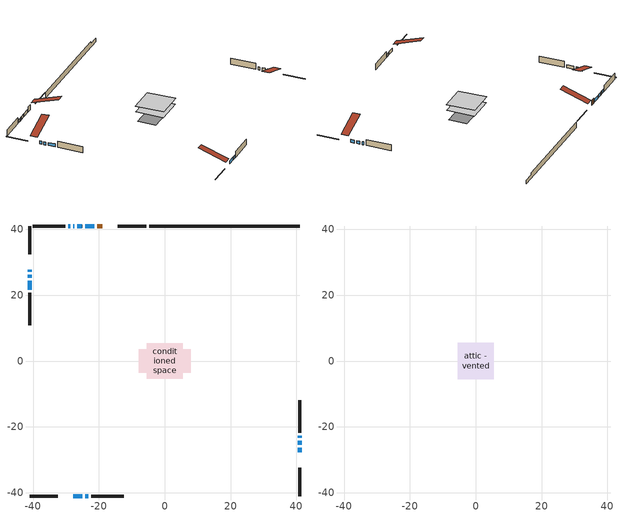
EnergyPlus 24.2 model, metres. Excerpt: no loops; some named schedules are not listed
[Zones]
conditioned space
 floor adiabatic (AdiabaticFloorConstruction): -5.39,-5.39 -5.39,5.39 5.39,5.39 5.39,-5.39 z0.61
 floor foundation (Slab1 construction): -7.91,-3.52 -7.91,3.52 7.91,3.52 7.91,-3.52 z-1.62
 wall outside (RimJoist1 construction): -5.66,40.99 -14.23,40.99 / -40.99,-40.99 -32.42,-40.99 / -40.99,40.99 -40.99,32.42 / 40.99,-40.99 40.99,-32.42 z0.61:0.91
 wall outside (AdiabaticWallConstruction 1): -18.91,40.99 -20.53,40.99 z0.61:2.64
 wall outside (AdiabaticWallConstruction): 40.99,-27.74 40.99,-26.37 / -40.99,27.74 -40.99,27.06 / -27.74,-40.99 -25,-40.99 / 40.99,-25.44 40.99,-24.26 / -40.99,26.13 -40.99,25.34 / -24.08,-40.99 -23.28,-40.99 / 40.99,-23.33 40.99,-22.65 / -21.46,40.99 -24.2,40.99 / -25.13,40.99 -26.5,40.99 / -27.43,40.99 -27.74,40.99 / -28.66,40.99 -29.27,40.99 / -40.99,24.41 -40.99,21.67 z0.61:1.83
 wall outside (Wall1 construction): -30.2,40.99 -40.06,40.99 / -22.36,-40.99 -12.49,-40.99 / -40.99,20.74 -40.99,10.87 / 40.99,-21.72 40.99,-11.85 z0.61:3.05
 wall foundation (FoundationWall1 construction): -4.73,40.99,-1.62 -4.73,40.99,0.61 36.42,40.99,0.61 36.42,40.99,-0.13 40.99,40.99,-0.13 40.99,40.99,-1.62
 window (WindowConstruction): 40.99,-27.74 40.99,-26.37 z0.61:1.83
 window (WindowConstruction 7): -40.99,27.74 -40.99,27.06 z0.61:1.83
 window (WindowConstruction 8): -27.74,-40.99 -25,-40.99 z0.61:1.83
 window (WindowConstruction 9): 40.99,-25.44 40.99,-24.26 z0.61:1.83
 window (WindowConstruction 10): -40.99,26.13 -40.99,25.34 z0.61:1.83
 window (WindowConstruction 11): -24.07,-40.99 -23.28,-40.99 z0.61:1.83
 window (WindowConstruction 1): 40.99,-23.33 40.99,-22.65 z0.61:1.83
 window (WindowConstruction 2): -21.46,40.99 -24.2,40.99 z0.61:1.83
 window (WindowConstruction 3): -25.13,40.99 -26.5,40.99 z0.61:1.83
 window (WindowConstruction 4): -27.43,40.99 -27.73,40.99 z0.61:1.83
 window (WindowConstruction 5): -28.66,40.99 -29.27,40.99 z0.61:1.83
 window (WindowConstruction 6): -40.99,24.41 -40.99,21.67 z0.61:1.83
 door (Door): -18.91,40.99 -20.53,40.99 z0.61:2.64
 ceiling adiabatic (AdiabaticFloorConstruction): 5.39,-5.39 5.39,5.39 -5.39,5.39 -5.39,-5.39 z0.61
attic - vented
 floor to conditioned space (Floor1 construction Reversed): -5.5,-5.5 -5.5,5.5 5.5,5.5 5.5,-5.5 z3.05
 roof outside (Roof1 construction): -17.98,40.99,3.05 -17.98,30.29,6.62 -15.16,30.29,6.62 -15.16,40.99,3.05; -28.67,-40.99,3.05 -28.67,-30.29,6.62 -31.49,-30.29,6.62 -31.49,-40.99,3.05; -40.99,28.67,3.05 -30.29,28.67,6.62 -30.29,31.49,6.62 -40.99,31.49,3.05; 40.99,-28.67,3.05 30.29,-28.67,6.62 30.29,-31.49,6.62 40.99,-31.49,3.05
[Building]
Building 1: Terrain=Suburbs
[Site:Location]
Regina Intl AP_SK: Latitude {deg}=50.43; Longitude {deg}=-104.67; Time Zone {hr}=-6; Elevation {m}=578; Keep Site Location Information=Yes
[Site:GroundTemperature:Shallow]
-2.28208, -4.75844, -4.95676, -3.7816, 0.936024, 5.63167, 9.70254, 12.2813, 12.5004, 10.403, 6.43594, 1.88434
[Site:WaterMainsTemperature]
Calculation Method=Schedule; Temperature Schedule=mains temperature schedule
[Material] Roughness=Rough; Thermal Absorptance=0.9
Name | Thickness {m} | Conductivity {W/m-K} | Density {kg/m3} | Specific Heat {J/kg-K} | Solar Absorptance | Visible Absorptance
asphalt or fiberglass shingles | 0.00635 | 0.162714 | 1121.4 | 1465.45 | 0.84 | 0.84
ceiling loosefill ins | 0.254 | 0.0480833 | 16.02 | 1046.75 | 0.7 | 0.7
ceiling stud and cavity | 0.1397 | 0.215005 | 65.682 | 1177.47 | 0.7 | 0.7
concrete 4.0 in. | 0.1016 | 1.803125 | 2242.8 | 837.4 | 0.7 | 0.7
concrete 8.0 in. | 0.2032 | 1.803125 | 2242.8 | 837.4 | 0.7 | 0.7
door material | 0.04445 | 0.0451087 | 512.64 | 1214.23 | 0.7 | 0.7
exterior vertical ins | 0.0166018 | 0.029427 | 32.04 | 1214.23 | 0.7 | 0.7
floor covering | 0.0127 | 0.0433444 | 54.468 | 1339.84 | 0.6 | 0.6
floor rigid ins; wall rigid ins | 0.512978 | 0.029427 | 32.04 | 1214.23 | 0.7 | 0.7
floor stud and cavity | 0.1397 | 1.75129 | 37.0049 | 1207.88 | 0.7 | 0.7
furniture material conditioned space 1 | 0.1524 | 0.115458 | 640.8 | 1214.23 | 0.6 | 0.6
gypsum board | 0.0127 | 0.160291 | 801 | 837.4 | 0.6 | 0.6
gypsum board 1 | 0.0127 | 0.160291 | 801 | 837.4 | 0.7 | 0.7
osb sheathing 0.5 in. | 0.0127 | 0.115458 | 512.64 | 1214.23 | 0.7 | 0.7
osb sheathing 0.75 in. | 0.01905 | 0.115458 | 512.64 | 1214.23 | 0.7 | 0.7
rim joist stud and cavity | 0.0508 | 0.271007 | 50.32683 | 1063.81 | 0.6 | 0.6
wall stud and cavity | 0.1397 | 0.114486 | 139.0536 | 1170.24 | 0.7 | 0.7
wall stud and cavity 1 | 0.0889 | 0.380278 | 52.3479 | 1209.89 | 0.7 | 0.7
wall stud and cavity 2 | 0.0889 | 0.391764 | 83.0341 | 1211.67 | 0.7 | 0.7
wood siding | 0.0254 | 0.102417 | 544.68 | 1172.36 | 0 | 0
wood siding 1; wood siding 2; wood siding 3 | 0.0254 | 0.102417 | 544.68 | 1172.36 | 0.7 | 0.7
[WindowMaterial:SimpleGlazingSystem]
Name | U-Factor {W/m2-K} | Solar Heat Gain Coefficient
WindowMaterial | 1.728951 | 0.56
WindowMaterial 1 | 1.780053 | 0.54
WindowMaterial 2 | 2.915653 | 0.67
WindowMaterial 3 | 1.27301 | 0.51
WindowMaterial 4 | 2.8867 | 0.53
WindowMaterial 5 | 1.37862 | 0.47
WindowMaterial 6 | 1.34625 | 0.49
WindowMaterial 7 | 2.75383 | 0.59
[Construction]
AdiabaticFloorConstruction: floor stud and cavity, floor rigid ins, osb sheathing 0.75 in., floor covering
AdiabaticWallConstruction: wood siding 2, wall rigid ins, wall stud and cavity 1, gypsum board
AdiabaticWallConstruction 1: wood siding 3, wall rigid ins, wall stud and cavity 1, gypsum board
Door: door material
Floor1 construction Reversed: gypsum board, ceiling stud and cavity, ceiling loosefill ins
FoundationWall1 construction: concrete 8.0 in., gypsum board 1
furniture construction conditioned space 1: furniture material conditioned space 1
PartitionWallConstruction: gypsum board, wall stud and cavity 2, gypsum board
RimJoist1 construction: wood siding 1, rim joist stud and cavity
Roof1 construction: asphalt or fiberglass shingles
Slab1 construction: concrete 4.0 in.
Wall1 construction: wood siding, osb sheathing 0.5 in., wall stud and cavity, gypsum board
WindowConstruction; WindowConstruction 8: WindowMaterial
WindowConstruction 1: WindowMaterial 1
WindowConstruction 10; WindowConstruction 11; WindowConstruction 9: WindowMaterial 7
WindowConstruction 2; WindowConstruction 6: WindowMaterial 2
WindowConstruction 3: WindowMaterial 3
WindowConstruction 4: WindowMaterial 4
WindowConstruction 5: WindowMaterial 5
WindowConstruction 7: WindowMaterial 6
[Zone] Multiplier=1; Part of Total Floor Area=Yes
Name | Volume {m3}
attic - vented | 70.0368
conditioned space | 569.1
[Space]
Name | Zone | Volume {m3}
attic - vented 1 | attic - vented | 70.0368
conditioned space 1 | conditioned space | 569.1
[ZoneInfiltration:EffectiveLeakageArea]
infil attic - vented 1: Zone or Space=attic - vented 1; Schedule=Always On Discrete; Effective Air Leakage Area {cm2}=3816.95; Stack Coefficient=0.000248212; Wind Coefficient=1.06446e-05
[ZoneMixing]
whole house fan mix: Zone or Space=attic - vented; Schedule=Always On Continuous; Design Flow Rate Calculation Method=Flow/Zone; Design Flow Rate {m3/s}=0; Source Zone or Space=conditioned space
[SurfaceProperty:ExposedFoundationPerimeter]
Slab1: Exposed Perimeter Calculation Method=TotalExposedPerimeter; Total Exposed Perimeter {m}=45.72
[InternalMass] Zone or ZoneList=conditioned space; Space or SpaceList=conditioned space 1
Name | Construction | Surface Area {m2}
furniture mass conditioned space 1 | furniture construction conditioned space 1 | 91.0799
partition wall mass | PartitionWallConstruction | 227.7
[Lights]
interior lighting: Zone or ZoneList or Space or SpaceList=conditioned space 1; Schedule=interior lighting schedule; Design Level Calculation Method=LightingLevel; Lighting Level {W}=343.2; Return Air Fraction=0; Fraction Radiant=0.6; Fraction Visible=0.2; Fraction Replaceable=1
[People]
occupants: Zone or ZoneList or Space or SpaceList=conditioned space 1; Number of People Schedule=occupants schedule; Number of People Calculation Method=People; Number of People=3; Fraction Radiant=0.314171; Sensible Heat Fraction=0.56303; Activity Level Schedule=occupants activity schedule; Carbon Dioxide Generation Rate {m3/s-W}=0; Enable ASHRAE 55 Comfort Warnings=No; Mean Radiant Temperature Calculation Type=EnclosureAveraged
[ElectricEquipment] Zone or ZoneList or Space or SpaceList=conditioned space 1; Design Level Calculation Method=EquipmentLevel
Name | Schedule | Design Level {W} | Fraction Latent | Fraction Radiant | Fraction Lost
clothes dryer | clothes dryer schedule | 140.772 | 0.015 | 0.081 | 0.85
clothes washer | clothes washer schedule | 32.1985 | 0.03 | 0.162 | 0.7
cooking range | cooking range schedule | 215.147 | 0.08 | 0.432 | 0.2
dishwasher | dishwasher schedule | 66.8632 | 0.3 | 0.18 | 0.4
fridge | fridge schedule | 72.9452 | 0 | 0.6 | 0
mech vent house fan | mech vent house fan schedule | 0 | 0 | 0 | 1
mech vent house fan cfis | mech vent house fan cfis schedule | 0 | 0 | 0 | 0
misc plug loads | misc plug loads schedule | 494.7 | 0.045 | 0.513 | 0.1
whole house fan | Always On Discrete | 0 | 0 | 0 | 1
[OtherEquipment] Zone or ZoneList or Space or SpaceList=conditioned space 1; Design Level Calculation Method=EquipmentLevel
Name | Fuel Type | Schedule | Design Level {W} | Fraction Latent | Fraction Radiant | Fraction Lost
clothes dryer 1 | Electricity | clothes dryer schedule | 0 | 0.015 | 0.081 | 0.85
cooking range 1 | Electricity | cooking range schedule | 0 | 0.08 | 0.432 | 0.2
general water use latent | None | general water use schedule | 62.594 | 1 | 0 | 0
general water use sensible | None | general water use schedule | -61.6891 | 0 | 0.6 | 0
mech vent house fan latent load | None | Always On Discrete | 0 | 1 | 0 | 0
mech vent house fan sensible load | None | Always On Discrete | 0 | 0 | 0 | 0
water heater energy adjustment1 | NaturalGas | Always On Discrete | 0.01 | 0 | 0 | 1
[ZoneInfiltration:DesignFlowRate] Zone or ZoneList or Space or SpaceList=conditioned space 1; Schedule=Always On Discrete; Design Flow Rate Calculation Method=Flow/Zone; Design Flow Rate {m3/s}=0
infil flow; natural vent flow; whole house fan flow
[AvailabilityManager:Scheduled]
central ac and furnace airloop Availability Manager: Schedule=Always On Discrete
[Foundation:Kiva]
Foundation Kiva 1: Initial Indoor Air Temperature {C}=21; Wall Height Above Grade {m}=0.609996; Wall Depth Below Slab {m}=0.2032; Custom Block Material Name 1=exterior vertical ins; Custom Block Depth 1 {m}=2.23001; Custom Block X Position 1 {m}=0.2159; Custom Block Z Position 1 {m}=0
[Foundation:Kiva:Settings]
Soil Conductivity {W/m-K}=0.849921; Soil Density {kg/m3}=1842.3; Soil Specific Heat {J/kg-K}=418.7; Ground Solar Absorptivity=0.9; Ground Thermal Absorptivity=0.9; Ground Surface Roughness {m}=0.03; Far-Field Width {m}=40; Deep-Ground Boundary Condition=ZeroFlux; Deep-Ground Depth {m}=40; Minimum Cell Dimension {m}=0.2; Maximum Cell Growth Coefficient=3; Simulation Timestep=Timestep
[Exterior:Lights]
exterior lighting: Schedule=exterior lighting schedule; Design Level {W}=75.6
[EnergyManagementSystem:GlobalVariable]
central_ac_and_furnace_airloop_Fan_RTF
infil_program_Qfan
infil_program_Qinf
natural_vent_program_Qnv
natural_vent_program_Qwhf
[EnergyManagementSystem:Sensor]
Name | Output:Variable or Output:Meter Index Key | Output:Variable or Output:Meter
airflow_gain | infil flow | Infiltration Sensible Heat Gain Energy
airflow_gain_1 | natural vent flow | Infiltration Sensible Heat Gain Energy
airflow_gain_2 | whole house fan flow | Infiltration Sensible Heat Gain Energy
airflow_loss | infil flow | Infiltration Sensible Heat Loss Energy
airflow_loss_1 | natural vent flow | Infiltration Sensible Heat Loss Energy
airflow_loss_2 | whole house fan flow | Infiltration Sensible Heat Loss Energy
clg_load_cond |  | Cooling:EnergyTransfer:Zone:CONDITIONED SPACE
clg_sp_s; clg_sp_s_1 | cooling setpoint | Schedule Value
clothes_dryer_exhaust_0_sch_s | clothes dryer exhaust 0 schedule | Schedule Value
cool_season | cooling season schedule | Schedule Value
htg_load_cond |  | Heating:EnergyTransfer:Zone:CONDITIONED SPACE
htg_sp_s; htg_sp_s_1 | heating setpoint | Schedule Value
ig_ee_conv | clothes dryer | Electric Equipment Convective Heating Energy
ig_ee_conv_2 | cooking range | Electric Equipment Convective Heating Energy
ig_ee_conv_4 | fridge | Electric Equipment Convective Heating Energy
ig_ee_conv_5 | misc plug loads | Electric Equipment Convective Heating Energy
ig_ee_conv_6 | whole house fan | Electric Equipment Convective Heating Energy
ig_ee_rad | clothes dryer | Electric Equipment Radiant Heating Energy
ig_ee_rad_2 | cooking range | Electric Equipment Radiant Heating Energy
ig_ee_rad_4 | fridge | Electric Equipment Radiant Heating Energy
ig_ee_rad_5 | misc plug loads | Electric Equipment Radiant Heating Energy
ig_ee_rad_6 | whole house fan | Electric Equipment Radiant Heating Energy
ig_lgt_conv | interior lighting | Lights Convective Heating Energy
ig_lgt_rad | interior lighting | Lights Radiant Heating Energy
ig_lgt_vis | interior lighting | Lights Visible Radiation Heating Energy
ig_oe_conv | clothes dryer 1 | Other Equipment Convective Heating Energy
ig_oe_conv_1 | cooking range 1 | Other Equipment Convective Heating Energy
ig_oe_conv_2 | general water use latent | Other Equipment Convective Heating Energy
ig_oe_conv_3 | general water use sensible | Other Equipment Convective Heating Energy
ig_oe_conv_4 | water heater energy adjustment1 | Other Equipment Convective Heating Energy
ig_oe_rad | clothes dryer 1 | Other Equipment Radiant Heating Energy
ig_oe_rad_1 | cooking range 1 | Other Equipment Radiant Heating Energy
ig_oe_rad_2 | general water use latent | Other Equipment Radiant Heating Energy
ig_oe_rad_3 | general water use sensible | Other Equipment Radiant Heating Energy
ig_oe_rad_4 | water heater energy adjustment1 | Other Equipment Radiant Heating Energy
ig_ppl_conv | occupants | People Convective Heating Energy
ig_ppl_rad | occupants | People Radiant Heating Energy
im_conv | furniture mass conditioned space 1 | Surface Inside Face Convection Heat Gain Energy
im_conv_1 | partition wall mass | Surface Inside Face Convection Heat Gain Energy
im_ig | furniture mass conditioned space 1 | Surface Inside Face Internal Gains Radiation Heat Gain Energy
im_ig_1 | partition wall mass | Surface Inside Face Internal Gains Radiation Heat Gain Energy
im_lgt | furniture mass conditioned space 1 | Surface Inside Face Lights Radiation Heat Gain Energy
im_lgt_1 | partition wall mass | Surface Inside Face Lights Radiation Heat Gain Energy
im_sol | furniture mass conditioned space 1 | Surface Inside Face Solar Radiation Heat Gain Energy
im_sol_1 | partition wall mass | Surface Inside Face Solar Radiation Heat Gain Energy
im_surf | furniture mass conditioned space 1 | Surface Inside Face Net Surface Thermal Radiation Heat Gain Energy
im_surf_1 | partition wall mass | Surface Inside Face Net Surface Thermal Radiation Heat Gain Energy
mv_conv | mech vent house fan | Electric Equipment Convective Heating Energy
mv_conv_1 | mech vent house fan cfis | Electric Equipment Convective Heating Energy
mv_conv_2 | mech vent house fan latent load | Other Equipment Convective Heating Energy
mv_conv_3 | mech vent house fan sensible load | Other Equipment Convective Heating Energy
mv_rad | mech vent house fan | Electric Equipment Radiant Heating Energy
mv_rad_1 | mech vent house fan cfis | Electric Equipment Radiant Heating Energy
mv_rad_2 | mech vent house fan latent load | Other Equipment Radiant Heating Energy
mv_rad_3 | mech vent house fan sensible load | Other Equipment Radiant Heating Energy
natural_vent_s | natural vent schedule | Schedule Value
out_pb_s |  | Site Outdoor Air Barometric Pressure
out_wt_s |  | Site Outdoor Air Humidity Ratio
site_vw_s |  | Site Wind Speed
ss_back_out | Window1 | Surface Window Shortwave from Zone Back Out Window Heat Transfer Rate
ss_back_out_1 | Window10 | Surface Window Shortwave from Zone Back Out Window Heat Transfer Rate
ss_back_out_10 | Window7 | Surface Window Shortwave from Zone Back Out Window Heat Transfer Rate
ss_back_out_11 | Window8 | Surface Window Shortwave from Zone Back Out Window Heat Transfer Rate
ss_back_out_2 | Window11 | Surface Window Shortwave from Zone Back Out Window Heat Transfer Rate
ss_back_out_3 | Window13 | Surface Window Shortwave from Zone Back Out Window Heat Transfer Rate
ss_back_out_4 | Window16 | Surface Window Shortwave from Zone Back Out Window Heat Transfer Rate
ss_back_out_5 | Window18 | Surface Window Shortwave from Zone Back Out Window Heat Transfer Rate
ss_back_out_6 | Window2 | Surface Window Shortwave from Zone Back Out Window Heat Transfer Rate
ss_back_out_7 | Window3 | Surface Window Shortwave from Zone Back Out Window Heat Transfer Rate
ss_back_out_8 | Window5 | Surface Window Shortwave from Zone Back Out Window Heat Transfer Rate
ss_back_out_9 | Window6 | Surface Window Shortwave from Zone Back Out Window Heat Transfer Rate
ss_conv | Door1 | Surface Inside Face Convection Heat Gain Energy
ss_conv_1 | Window1 | Surface Inside Face Convection Heat Gain Energy
ss_conv_10 | Window6 | Surface Inside Face Convection Heat Gain Energy
ss_conv_11 | Window7 | Surface Inside Face Convection Heat Gain Energy
ss_conv_12 | Window8 | Surface Inside Face Convection Heat Gain Energy
ss_conv_2 | Window10 | Surface Inside Face Convection Heat Gain Energy
ss_conv_3 | Window11 | Surface Inside Face Convection Heat Gain Energy
ss_conv_4 | Window13 | Surface Inside Face Convection Heat Gain Energy
ss_conv_5 | Window16 | Surface Inside Face Convection Heat Gain Energy
ss_conv_6 | Window18 | Surface Inside Face Convection Heat Gain Energy
ss_conv_7 | Window2 | Surface Inside Face Convection Heat Gain Energy
ss_conv_8 | Window3 | Surface Inside Face Convection Heat Gain Energy
ss_conv_9 | Window5 | Surface Inside Face Convection Heat Gain Energy
ss_ig | Door1 | Surface Inside Face Internal Gains Radiation Heat Gain Energy
ss_ig_1 | Window1 | Surface Inside Face Internal Gains Radiation Heat Gain Energy
ss_ig_10 | Window6 | Surface Inside Face Internal Gains Radiation Heat Gain Energy
ss_ig_11 | Window7 | Surface Inside Face Internal Gains Radiation Heat Gain Energy
ss_ig_12 | Window8 | Surface Inside Face Internal Gains Radiation Heat Gain Energy
ss_ig_2 | Window10 | Surface Inside Face Internal Gains Radiation Heat Gain Energy
ss_ig_3 | Window11 | Surface Inside Face Internal Gains Radiation Heat Gain Energy
ss_ig_4 | Window13 | Surface Inside Face Internal Gains Radiation Heat Gain Energy
ss_ig_5 | Window16 | Surface Inside Face Internal Gains Radiation Heat Gain Energy
ss_ig_6 | Window18 | Surface Inside Face Internal Gains Radiation Heat Gain Energy
ss_ig_7 | Window2 | Surface Inside Face Internal Gains Radiation Heat Gain Energy
ss_ig_8 | Window3 | Surface Inside Face Internal Gains Radiation Heat Gain Energy
ss_ig_9 | Window5 | Surface Inside Face Internal Gains Radiation Heat Gain Energy
ss_lgt | Door1 | Surface Inside Face Lights Radiation Heat Gain Energy
ss_sol | Door1 | Surface Inside Face Solar Radiation Heat Gain Energy
ss_surf | Door1 | Surface Inside Face Net Surface Thermal Radiation Heat Gain Energy
ss_surf_1 | Window1 | Surface Inside Face Net Surface Thermal Radiation Heat Gain Energy
ss_surf_10 | Window6 | Surface Inside Face Net Surface Thermal Radiation Heat Gain Energy
ss_surf_11 | Window7 | Surface Inside Face Net Surface Thermal Radiation Heat Gain Energy
ss_surf_12 | Window8 | Surface Inside Face Net Surface Thermal Radiation Heat Gain Energy
ss_surf_2 | Window10 | Surface Inside Face Net Surface Thermal Radiation Heat Gain Energy
ss_surf_3 | Window11 | Surface Inside Face Net Surface Thermal Radiation Heat Gain Energy
ss_surf_4 | Window13 | Surface Inside Face Net Surface Thermal Radiation Heat Gain Energy
ss_surf_5 | Window16 | Surface Inside Face Net Surface Thermal Radiation Heat Gain Energy
ss_surf_6 | Window18 | Surface Inside Face Net Surface Thermal Radiation Heat Gain Energy
ss_surf_7 | Window2 | Surface Inside Face Net Surface Thermal Radiation Heat Gain Energy
ss_surf_8 | Window3 | Surface Inside Face Net Surface Thermal Radiation Heat Gain Energy
ss_surf_9 | Window5 | Surface Inside Face Net Surface Thermal Radiation Heat Gain Energy
ss_trans_in | Window1 | Surface Window Transmitted Solar Radiation Rate
ss_trans_in_1 | Window10 | Surface Window Transmitted Solar Radiation Rate
ss_trans_in_10 | Window7 | Surface Window Transmitted Solar Radiation Rate
ss_trans_in_11 | Window8 | Surface Window Transmitted Solar Radiation Rate
ss_trans_in_2 | Window11 | Surface Window Transmitted Solar Radiation Rate
ss_trans_in_3 | Window13 | Surface Window Transmitted Solar Radiation Rate
ss_trans_in_4 | Window16 | Surface Window Transmitted Solar Radiation Rate
ss_trans_in_5 | Window18 | Surface Window Transmitted Solar Radiation Rate
ss_trans_in_6 | Window2 | Surface Window Transmitted Solar Radiation Rate
ss_trans_in_7 | Window3 | Surface Window Transmitted Solar Radiation Rate
ss_trans_in_8 | Window5 | Surface Window Transmitted Solar Radiation Rate
ss_trans_in_9 | Window6 | Surface Window Transmitted Solar Radiation Rate
ss_trans_out | Window1 | Surface Inside Face Initial Transmitted Diffuse Transmitted Out Window Solar Radiation Rate
ss_trans_out_1 | Window10 | Surface Inside Face Initial Transmitted Diffuse Transmitted Out Window Solar Radiation Rate
ss_trans_out_10 | Window7 | Surface Inside Face Initial Transmitted Diffuse Transmitted Out Window Solar Radiation Rate
ss_trans_out_11 | Window8 | Surface Inside Face Initial Transmitted Diffuse Transmitted Out Window Solar Radiation Rate
ss_trans_out_2 | Window11 | Surface Inside Face Initial Transmitted Diffuse Transmitted Out Window Solar Radiation Rate
ss_trans_out_3 | Window13 | Surface Inside Face Initial Transmitted Diffuse Transmitted Out Window Solar Radiation Rate
ss_trans_out_4 | Window16 | Surface Inside Face Initial Transmitted Diffuse Transmitted Out Window Solar Radiation Rate
ss_trans_out_5 | Window18 | Surface Inside Face Initial Transmitted Diffuse Transmitted Out Window Solar Radiation Rate
ss_trans_out_6 | Window2 | Surface Inside Face Initial Transmitted Diffuse Transmitted Out Window Solar Radiation Rate
ss_trans_out_7 | Window3 | Surface Inside Face Initial Transmitted Diffuse Transmitted Out Window Solar Radiation Rate
ss_trans_out_8 | Window5 | Surface Inside Face Initial Transmitted Diffuse Transmitted Out Window Solar Radiation Rate
ss_trans_out_9 | Window6 | Surface Inside Face Initial Transmitted Diffuse Transmitted Out Window Solar Radiation Rate
s_conv | Floor1 | Surface Inside Face Convection Heat Gain Energy
s_conv_1 | FoundationWall1 | Surface Inside Face Convection Heat Gain Energy
s_conv_10 | Wall1:180 | Surface Inside Face Convection Heat Gain Energy
s_conv_11 | Wall1:270 | Surface Inside Face Convection Heat Gain Energy
s_conv_12 | Wall1:90 | Surface Inside Face Convection Heat Gain Energy
s_conv_2 | inferred conditioned ceiling | Surface Inside Face Convection Heat Gain Energy
s_conv_3 | inferred conditioned floor | Surface Inside Face Convection Heat Gain Energy
s_conv_4 | RimJoist1:0 | Surface Inside Face Convection Heat Gain Energy
s_conv_5 | RimJoist1:180 | Surface Inside Face Convection Heat Gain Energy
s_conv_6 | RimJoist1:270 | Surface Inside Face Convection Heat Gain Energy
s_conv_7 | RimJoist1:90 | Surface Inside Face Convection Heat Gain Energy
s_conv_8 | Slab1 | Surface Inside Face Convection Heat Gain Energy
s_conv_9 | Wall1:0 | Surface Inside Face Convection Heat Gain Energy
s_ig | Floor1 | Surface Inside Face Internal Gains Radiation Heat Gain Energy
s_ig_1 | FoundationWall1 | Surface Inside Face Internal Gains Radiation Heat Gain Energy
s_ig_10 | Wall1:180 | Surface Inside Face Internal Gains Radiation Heat Gain Energy
s_ig_11 | Wall1:270 | Surface Inside Face Internal Gains Radiation Heat Gain Energy
s_ig_12 | Wall1:90 | Surface Inside Face Internal Gains Radiation Heat Gain Energy
s_ig_2 | inferred conditioned ceiling | Surface Inside Face Internal Gains Radiation Heat Gain Energy
s_ig_3 | inferred conditioned floor | Surface Inside Face Internal Gains Radiation Heat Gain Energy
s_ig_4 | RimJoist1:0 | Surface Inside Face Internal Gains Radiation Heat Gain Energy
s_ig_5 | RimJoist1:180 | Surface Inside Face Internal Gains Radiation Heat Gain Energy
s_ig_6 | RimJoist1:270 | Surface Inside Face Internal Gains Radiation Heat Gain Energy
s_ig_7 | RimJoist1:90 | Surface Inside Face Internal Gains Radiation Heat Gain Energy
s_ig_8 | Slab1 | Surface Inside Face Internal Gains Radiation Heat Gain Energy
s_ig_9 | Wall1:0 | Surface Inside Face Internal Gains Radiation Heat Gain Energy
s_lgt | Floor1 | Surface Inside Face Lights Radiation Heat Gain Energy
s_lgt_1 | FoundationWall1 | Surface Inside Face Lights Radiation Heat Gain Energy
s_lgt_10 | Wall1:180 | Surface Inside Face Lights Radiation Heat Gain Energy
s_lgt_11 | Wall1:270 | Surface Inside Face Lights Radiation Heat Gain Energy
s_lgt_12 | Wall1:90 | Surface Inside Face Lights Radiation Heat Gain Energy
s_lgt_2 | inferred conditioned ceiling | Surface Inside Face Lights Radiation Heat Gain Energy
s_lgt_3 | inferred conditioned floor | Surface Inside Face Lights Radiation Heat Gain Energy
s_lgt_4 | RimJoist1:0 | Surface Inside Face Lights Radiation Heat Gain Energy
s_lgt_5 | RimJoist1:180 | Surface Inside Face Lights Radiation Heat Gain Energy
s_lgt_6 | RimJoist1:270 | Surface Inside Face Lights Radiation Heat Gain Energy
s_lgt_7 | RimJoist1:90 | Surface Inside Face Lights Radiation Heat Gain Energy
s_lgt_8 | Slab1 | Surface Inside Face Lights Radiation Heat Gain Energy
s_lgt_9 | Wall1:0 | Surface Inside Face Lights Radiation Heat Gain Energy
s_sol | Floor1 | Surface Inside Face Solar Radiation Heat Gain Energy
s_sol_1 | FoundationWall1 | Surface Inside Face Solar Radiation Heat Gain Energy
s_sol_10 | Wall1:180 | Surface Inside Face Solar Radiation Heat Gain Energy
s_sol_11 | Wall1:270 | Surface Inside Face Solar Radiation Heat Gain Energy
s_sol_12 | Wall1:90 | Surface Inside Face Solar Radiation Heat Gain Energy
s_sol_2 | inferred conditioned ceiling | Surface Inside Face Solar Radiation Heat Gain Energy
s_sol_3 | inferred conditioned floor | Surface Inside Face Solar Radiation Heat Gain Energy
s_sol_4 | RimJoist1:0 | Surface Inside Face Solar Radiation Heat Gain Energy
s_sol_5 | RimJoist1:180 | Surface Inside Face Solar Radiation Heat Gain Energy
